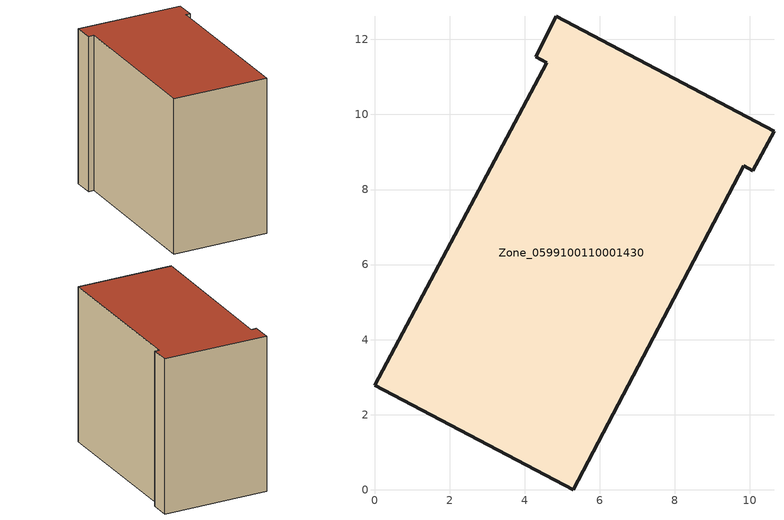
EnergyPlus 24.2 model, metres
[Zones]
Zone_0599100110001430
 floor ground (C_G): 4.84,12.62 10.65,9.55 10.08,8.5 9.84,8.63 5.3,0 0,2.79 4.59,11.38 4.3,11.54 z0
 wall outside (C_F): 5.3,0 9.84,8.63 10.08,8.5 10.65,9.55 4.84,12.62 4.3,11.54 4.59,11.38 0,2.79 5.3,0 z0:9.69
 roof outside (C_R): 4.59,11.38 0,2.79 5.3,0 9.84,8.63 10.08,8.5 10.65,9.55 4.84,12.62 4.3,11.54 z9.69
[BUILDING]
Pand.0599100110001430: North Axis=0; Terrain=City; Loads Convergence Tolerance Value=0.04; Temperature Convergence Tolerance Value=0.4; Solar Distribution=FullExterior; Maximum Number of Warmup Days=25; Minimum Number of Warmup Days=1
[Site:Location]
Rotterdam.The.Hague.AP_ZH_NLD Design_Conditions: Latitude=51.96; Longitude=4.45; Time Zone=1; Elevation=-4.5
[SITE:GROUNDTEMPERATURE:BUILDINGSURFACE]
18, 18, 18, 18, 18, 18, 18, 18, 18, 18, 18, 18
[MATERIAL] Thermal Absorptance=0.9; Solar Absorptance=0.7; Visible Absorptance=0.7
Name | Roughness | Thickness | Conductivity | Density | Specific Heat
G.TI.2015-2018 | MediumSmooth | 0.15 | 0.0428571 | 540 | 1210
F.TI.2015-2018 | Rough | 0.3 | 0.0666667 | 1920 | 840
R.TI.2015-2018 | MediumRough | 0.2 | 0.0333333 | 1500 | 1000
[CONSTRUCTION]
C_G: G.TI.2015-2018
C_F: F.TI.2015-2018
C_R: R.TI.2015-2018
[ZONE]
Zone_0599100110001430: Type=1; Multiplier=1; Ceiling Height=Autocalculate; Volume=Autocalculate; Floor Area=autocalculate; Part of Total Floor Area=Yes
[ZONEINFILTRATION:DESIGNFLOWRATE]
Infil_Zone_0599100110001430: Zone or ZoneList or Space or SpaceList=Zone_0599100110001430; Schedule=AlwaysOn; Design Flow Rate Calculation Method=Flow/Area; Flow Rate per Floor Area=0.0015; Constant Term Coefficient=1; Temperature Term Coefficient=0; Velocity Term Coefficient=0; Velocity Squared Term Coefficient=0
[HVACTEMPLATE:ZONE:IDEALLOADSAIRSYSTEM]
Zone_0599100110001430: Maximum Heating Supply Air Temperature=50; Minimum Cooling Supply Air Temperature=13; Maximum Heating Supply Air Humidity Ratio=0.0156; Minimum Cooling Supply Air Humidity Ratio=0.0077; Heating Limit=NoLimit; Cooling Limit=NoLimit; Dehumidification Control Type=ConstantSensibleHeatRatio; Cooling Sensible Heat Ratio=0.7; Dehumidification Setpoint=60; Humidification Control Type=None; Humidification Setpoint=30; Outdoor Air Method=None; Outdoor Air Flow Rate per Person=0.00944; Outdoor Air Flow Rate per Zone Floor Area=0; Outdoor Air Flow Rate per Zone=0; Demand Controlled Ventilation Type=None; Outdoor Air Economizer Type=NoEconomizer; Heat Recovery Type=None; Sensible Heat Recovery Effectiveness=0.7; Latent Heat Recovery Effectiveness=0.65
[ZONECONTROL:THERMOSTAT]
ThermostatControl_Zone_0599100110001430: Zone or ZoneList=Zone_0599100110001430; Control Type Schedule=DualSetpointControlType; Control 1=Thermostat_Zone_0599100110001430; Temperature Difference Between Cutout And Setpoint=0
[THERMOSTATSETPOINT:DUALSETPOINT]
Thermostat_Zone_0599100110001430: Heating Setpoint Temperature Schedule=HeatingSetpoint_Zone_0599100110001430; Cooling Setpoint Temperature Schedule=CoolingSetpoint_Zone_0599100110001430
[SCHEDULE:COMPACT]
HeatingSetpoint_Zone_0599100110001430: Through: 12/31, For: AllDays, Until: 24:00, 21
CoolingSetpoint_Zone_0599100110001430: Through: 12/31, For: AllDays, Until: 24:00, 24
DualSetpointControlType: Through: 12/31, For: AllDays, Until: 24:00, 4
AlwaysOn: Through: 12/31, For: AllDays, Until: 24:00, 1
